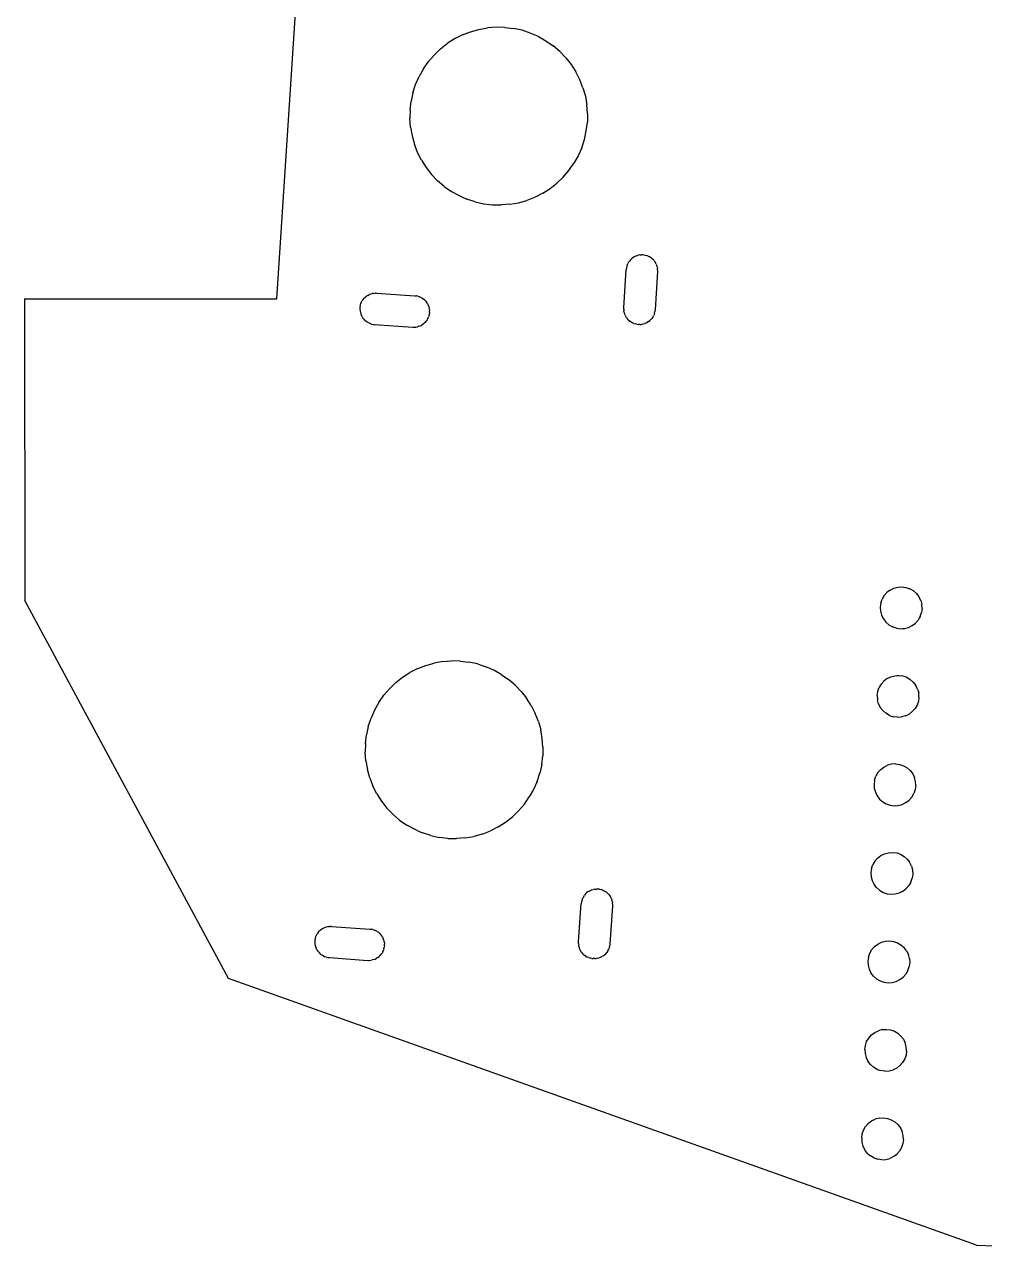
# Model space of a CAD drawing. Extents: x -47 to 67, y -58 to 58.
# Drawn here: x -46.98 to -19.44, y 2.9 to 38.21 of the extents above; entities that cross this region are included whole.
import ezdxf

# ---------------------------------------------------------------- set-up
doc = ezdxf.new("R2010")
doc.units = 0

msp = doc.modelspace()

# ---------------------------------------------------------------- linework, layer by layer
for p, q in [((-39.745, 30.339, 0.063), (-39.144, 39.47, 0.06)), ((-33.449, 38.135, 0.054), (-33.699, 38.115, 0.055)), ((-33.199, 38.129, 0.054), (-33.449, 38.135, 0.054)), ((-34.643, 37.8, 0.056), (-34.853, 37.665, 0.057)), ((-34.419, 37.913, 0.056), (-34.643, 37.8, 0.056)), ((-34.419, 37.913, 0.056), (-34.186, 38.004, 0.056)), ((-34.186, 38.004, 0.056), (-33.945, 38.072, 0.055)), ((-33.945, 38.072, 0.055), (-33.699, 38.115, 0.055)), ((-33.199, 38.129, 0.054), (-32.951, 38.1, 0.054)), ((-32.706, 38.046, 0.053), (-32.951, 38.1, 0.054)), ((-32.469, 37.968, 0.053), (-32.706, 38.046, 0.053)), ((-32.239, 37.868, 0.053), (-32.469, 37.968, 0.053)), ((-32.239, 37.868, 0.053), (-32.021, 37.745, 0.052)), ((-35.231, 37.337, 0.058), (-35.05, 37.51, 0.057)), ((-35.05, 37.51, 0.057), (-34.853, 37.665, 0.057)), ((-32.021, 37.745, 0.052), (-31.816, 37.602, 0.052)), ((-31.626, 37.439, 0.052), (-31.816, 37.602, 0.052)), ((-31.453, 37.259, 0.051), (-31.626, 37.439, 0.052)), ((-35.537, 36.942, 0.058), (-35.393, 37.147, 0.058)), ((-35.231, 37.337, 0.058), (-35.393, 37.147, 0.058)), ((-31.453, 37.259, 0.051), (-31.298, 37.062, 0.051)), ((-35.76, 36.494, 0.059), (-35.659, 36.723, 0.058)), ((-35.537, 36.942, 0.058), (-35.659, 36.723, 0.058)), ((-31.298, 37.062, 0.051), (-31.163, 36.851, 0.051)), ((-31.05, 36.628, 0.051), (-31.163, 36.851, 0.051)), ((-35.837, 36.256, 0.059), (-35.76, 36.494, 0.059)), ((-30.959, 36.395, 0.051), (-31.05, 36.628, 0.051)), ((-30.959, 36.395, 0.051), (-30.891, 36.154, 0.051)), ((-35.837, 36.256, 0.059), (-35.891, 36.012, 0.059)), ((-30.891, 36.154, 0.051), (-30.848, 35.907, 0.051)), ((-35.921, 35.764, 0.059), (-35.926, 35.513, 0.059)), ((-35.921, 35.764, 0.059), (-35.891, 36.012, 0.059)), ((-30.828, 35.658, 0.051), (-30.848, 35.907, 0.051)), ((-35.907, 35.264, 0.059), (-35.926, 35.513, 0.059)), ((-30.863, 35.159, 0.051), (-30.833, 35.408, 0.051)), ((-30.828, 35.658, 0.051), (-30.833, 35.408, 0.051)), ((-35.907, 35.264, 0.059), (-35.863, 35.017, 0.059)), ((-35.863, 35.017, 0.059), (-35.795, 34.777, 0.059)), ((-30.917, 34.915, 0.051), (-30.863, 35.159, 0.051)), ((-35.704, 34.543, 0.059), (-35.795, 34.777, 0.059)), ((-30.995, 34.677, 0.051), (-31.095, 34.448, 0.052)), ((-30.995, 34.677, 0.051), (-30.917, 34.915, 0.051)), ((-35.591, 34.32, 0.059), (-35.704, 34.543, 0.059)), ((-35.591, 34.32, 0.059), (-35.456, 34.109, 0.059)), ((-31.095, 34.448, 0.052), (-31.218, 34.23, 0.052)), ((-35.456, 34.109, 0.059), (-35.302, 33.913, 0.059)), ((-35.128, 33.732, 0.058), (-35.302, 33.913, 0.059)), ((-31.524, 33.834, 0.053), (-31.361, 34.025, 0.052)), ((-31.361, 34.025, 0.052), (-31.218, 34.23, 0.052)), ((-34.938, 33.569, 0.058), (-35.128, 33.732, 0.058)), ((-34.938, 33.569, 0.058), (-34.733, 33.426, 0.058)), ((-31.901, 33.506, 0.053), (-31.704, 33.661, 0.053)), ((-31.704, 33.661, 0.053), (-31.524, 33.834, 0.053)), ((-34.733, 33.426, 0.058), (-34.515, 33.304, 0.058)), ((-34.515, 33.304, 0.058), (-34.434, 33.268, 0.057)), ((-34.434, 33.268, 0.057), (-34.286, 33.203, 0.057)), ((-34.048, 33.125, 0.057), (-34.286, 33.203, 0.057)), ((-32.335, 33.258, 0.054), (-32.568, 33.167, 0.054)), ((-32.112, 33.372, 0.054), (-32.335, 33.258, 0.054)), ((-32.112, 33.372, 0.054), (-31.901, 33.506, 0.053)), ((-34.048, 33.125, 0.057), (-33.804, 33.072, 0.056)), ((-33.804, 33.072, 0.056), (-33.555, 33.042, 0.056)), ((-33.555, 33.042, 0.056), (-33.305, 33.037, 0.056)), ((-33.055, 33.056, 0.055), (-33.305, 33.037, 0.056)), ((-33.055, 33.056, 0.055), (-32.809, 33.1, 0.055)), ((-32.809, 33.1, 0.055), (-32.568, 33.167, 0.054)), ((-29.651, 31.391, 0.047), (-29.626, 31.427, 0.047)), ((-29.597, 31.461, 0.046), (-29.626, 31.427, 0.047)), ((-29.597, 31.461, 0.046), (-29.576, 31.481, 0.046)), ((-29.576, 31.481, 0.046), (-29.565, 31.492, 0.046)), ((-29.531, 31.519, 0.046), (-29.565, 31.492, 0.046)), ((-29.494, 31.543, 0.046), (-29.531, 31.519, 0.046)), ((-29.494, 31.543, 0.046), (-29.454, 31.563, 0.046)), ((-29.413, 31.58, 0.046), (-29.454, 31.563, 0.046)), ((-29.413, 31.58, 0.046), (-29.371, 31.592, 0.046)), ((-29.327, 31.6, 0.046), (-29.371, 31.592, 0.046)), ((-29.327, 31.6, 0.046), (-29.283, 31.603, 0.046)), ((-29.239, 31.602, 0.046), (-29.283, 31.603, 0.046)), ((-29.195, 31.597, 0.046), (-29.239, 31.602, 0.046)), ((-29.195, 31.597, 0.046), (-29.152, 31.588, 0.046)), ((-29.11, 31.575, 0.046), (-29.152, 31.588, 0.046)), ((-29.11, 31.575, 0.046), (-29.07, 31.557, 0.046)), ((-29.031, 31.536, 0.046), (-29.07, 31.557, 0.046)), ((-28.995, 31.51, 0.045), (-29.031, 31.536, 0.046)), ((-28.995, 31.51, 0.045), (-28.961, 31.482, 0.045)), ((-28.93, 31.45, 0.045), (-28.961, 31.482, 0.045)), ((-28.93, 31.45, 0.045), (-28.903, 31.415, 0.045)), ((-29.79, 30.085, 0.047), (-29.718, 31.183, 0.047)), ((-29.713, 31.227, 0.047), (-29.718, 31.183, 0.047)), ((-29.703, 31.27, 0.047), (-29.713, 31.227, 0.047)), ((-29.69, 31.312, 0.047), (-29.703, 31.27, 0.047)), ((-29.69, 31.312, 0.047), (-29.672, 31.353, 0.047)), ((-29.651, 31.391, 0.047), (-29.672, 31.353, 0.047)), ((-28.903, 31.415, 0.045), (-28.879, 31.378, 0.045)), ((-28.82, 31.124, 0.045), (-28.892, 30.026, 0.046)), ((-28.859, 31.339, 0.045), (-28.879, 31.378, 0.045)), ((-28.859, 31.339, 0.045), (-28.843, 31.298, 0.045)), ((-28.83, 31.256, 0.045), (-28.843, 31.298, 0.045)), ((-28.83, 31.256, 0.045), (-28.823, 31.212, 0.045)), ((-28.819, 31.168, 0.045), (-28.823, 31.212, 0.045)), ((-28.819, 31.168, 0.045), (-28.82, 31.124, 0.045)), ((-37.236, 30.36, 0.059), (-37.204, 30.391, 0.059)), ((-37.204, 30.391, 0.059), (-37.169, 30.418, 0.059)), ((-37.132, 30.442, 0.059), (-37.169, 30.418, 0.059)), ((-37.132, 30.442, 0.059), (-37.093, 30.463, 0.059)), ((-37.052, 30.479, 0.059), (-37.093, 30.463, 0.059)), ((-37.052, 30.479, 0.059), (-37.009, 30.491, 0.059)), ((-36.966, 30.499, 0.059), (-37.009, 30.491, 0.059)), ((-36.966, 30.499, 0.059), (-36.922, 30.502, 0.059)), ((-36.878, 30.502, 0.059), (-36.922, 30.502, 0.059)), ((-36.878, 30.502, 0.059), (-35.78, 30.429, 0.057)), ((-35.78, 30.429, 0.057), (-35.736, 30.424, 0.057)), ((-35.693, 30.415, 0.057), (-35.736, 30.424, 0.057)), ((-35.693, 30.415, 0.057), (-35.651, 30.402, 0.057)), ((-35.611, 30.384, 0.057), (-35.651, 30.402, 0.057)), ((-35.572, 30.362, 0.056), (-35.611, 30.384, 0.057)), ((-46.978, 30.339, 0.064), (-39.745, 30.339, 0.063)), ((-46.978, 30.339, 0.064), (-46.975, 21.689, 0.064)), ((-37.356, 30.082, 0.059), (-37.357, 30.038, 0.059)), ((-37.357, 30.038, 0.059), (-37.354, 29.994, 0.059)), ((-37.351, 30.126, 0.059), (-37.356, 30.082, 0.059)), ((-37.351, 30.126, 0.059), (-37.342, 30.169, 0.059)), ((-37.342, 30.169, 0.059), (-37.329, 30.211, 0.059)), ((-37.329, 30.211, 0.059), (-37.311, 30.252, 0.059)), ((-37.311, 30.252, 0.059), (-37.289, 30.29, 0.059)), ((-37.264, 30.327, 0.059), (-37.289, 30.29, 0.059)), ((-37.264, 30.327, 0.059), (-37.236, 30.36, 0.059)), ((-35.572, 30.362, 0.056), (-35.536, 30.337, 0.056)), ((-35.502, 30.309, 0.056), (-35.536, 30.337, 0.056)), ((-35.502, 30.309, 0.056), (-35.471, 30.277, 0.056)), ((-35.471, 30.277, 0.056), (-35.444, 30.242, 0.056)), ((-35.42, 30.205, 0.056), (-35.444, 30.242, 0.056)), ((-35.42, 30.205, 0.056), (-35.4, 30.166, 0.056)), ((-35.384, 30.125, 0.056), (-35.4, 30.166, 0.056)), ((-35.384, 30.125, 0.056), (-35.372, 30.082, 0.056)), ((-35.364, 30.039, 0.056), (-35.372, 30.082, 0.056)), ((-35.364, 30.039, 0.056), (-35.36, 29.995, 0.056)), ((-29.791, 30.041, 0.047), (-29.79, 30.085, 0.047)), ((-29.791, 30.041, 0.047), (-29.787, 29.997, 0.047)), ((-28.892, 30.026, 0.046), (-28.897, 29.982, 0.046)), ((-37.354, 29.994, 0.059), (-37.346, 29.951, 0.059)), ((-37.346, 29.951, 0.059), (-37.334, 29.908, 0.059)), ((-37.334, 29.908, 0.059), (-37.317, 29.867, 0.059)), ((-37.297, 29.828, 0.059), (-37.317, 29.867, 0.059)), ((-37.297, 29.828, 0.059), (-37.273, 29.791, 0.059)), ((-37.273, 29.791, 0.059), (-37.246, 29.756, 0.059)), ((-37.246, 29.756, 0.059), (-37.215, 29.724, 0.059)), ((-37.181, 29.696, 0.059), (-37.215, 29.724, 0.059)), ((-37.181, 29.696, 0.059), (-37.145, 29.671, 0.059)), ((-37.107, 29.649, 0.059), (-37.145, 29.671, 0.059)), ((-35.481, 29.673, 0.057), (-35.513, 29.642, 0.057)), ((-35.481, 29.673, 0.057), (-35.453, 29.706, 0.056)), ((-35.428, 29.743, 0.056), (-35.453, 29.706, 0.056)), ((-35.406, 29.781, 0.056), (-35.428, 29.743, 0.056)), ((-35.406, 29.781, 0.056), (-35.389, 29.822, 0.056)), ((-35.375, 29.864, 0.056), (-35.389, 29.822, 0.056)), ((-35.375, 29.864, 0.056), (-35.366, 29.907, 0.056)), ((-35.361, 29.951, 0.056), (-35.366, 29.907, 0.056)), ((-35.361, 29.951, 0.056), (-35.36, 29.995, 0.056)), ((-29.779, 29.954, 0.047), (-29.787, 29.997, 0.047)), ((-29.779, 29.954, 0.047), (-29.767, 29.911, 0.047)), ((-29.751, 29.87, 0.047), (-29.767, 29.911, 0.047)), ((-29.751, 29.87, 0.047), (-29.731, 29.831, 0.047)), ((-29.707, 29.794, 0.047), (-29.731, 29.831, 0.047)), ((-29.707, 29.794, 0.047), (-29.679, 29.759, 0.047)), ((-29.649, 29.727, 0.047), (-29.679, 29.759, 0.047)), ((-29.649, 29.727, 0.047), (-29.615, 29.699, 0.047)), ((-29.579, 29.674, 0.047), (-29.615, 29.699, 0.047)), ((-29.579, 29.674, 0.047), (-29.54, 29.652, 0.047)), ((-29.155, 29.646, 0.046), (-29.116, 29.666, 0.046)), ((-29.079, 29.69, 0.046), (-29.116, 29.666, 0.046)), ((-29.079, 29.69, 0.046), (-29.044, 29.717, 0.046)), ((-29.044, 29.717, 0.046), (-29.013, 29.748, 0.046)), ((-29.013, 29.748, 0.046), (-28.984, 29.782, 0.046)), ((-28.959, 29.818, 0.046), (-28.984, 29.782, 0.046)), ((-28.959, 29.818, 0.046), (-28.937, 29.857, 0.046)), ((-28.92, 29.897, 0.046), (-28.937, 29.857, 0.046)), ((-28.906, 29.939, 0.046), (-28.92, 29.897, 0.046)), ((-28.906, 29.939, 0.046), (-28.897, 29.982, 0.046)), ((-37.107, 29.649, 0.059), (-37.066, 29.632, 0.059)), ((-37.024, 29.618, 0.059), (-37.066, 29.632, 0.059)), ((-37.024, 29.618, 0.059), (-36.981, 29.609, 0.059)), ((-36.981, 29.609, 0.059), (-36.937, 29.604, 0.059)), ((-36.937, 29.604, 0.059), (-35.839, 29.531, 0.057)), ((-35.839, 29.531, 0.057), (-35.795, 29.531, 0.057)), ((-35.795, 29.531, 0.057), (-35.751, 29.534, 0.057)), ((-35.751, 29.534, 0.057), (-35.708, 29.542, 0.057)), ((-35.665, 29.554, 0.057), (-35.708, 29.542, 0.057)), ((-35.665, 29.554, 0.057), (-35.624, 29.57, 0.057)), ((-35.624, 29.57, 0.057), (-35.585, 29.591, 0.057)), ((-35.548, 29.615, 0.057), (-35.585, 29.591, 0.057)), ((-35.548, 29.615, 0.057), (-35.513, 29.642, 0.057)), ((-29.5, 29.635, 0.047), (-29.54, 29.652, 0.047)), ((-29.5, 29.635, 0.047), (-29.457, 29.621, 0.047)), ((-29.414, 29.612, 0.047), (-29.457, 29.621, 0.047)), ((-29.414, 29.612, 0.047), (-29.37, 29.607, 0.047)), ((-29.326, 29.606, 0.047), (-29.37, 29.607, 0.047)), ((-29.326, 29.606, 0.047), (-29.282, 29.61, 0.046)), ((-29.239, 29.618, 0.046), (-29.282, 29.61, 0.046)), ((-29.239, 29.618, 0.046), (-29.196, 29.63, 0.046)), ((-29.155, 29.646, 0.046), (-29.196, 29.63, 0.046)), ((-22.318, 21.827, 0.036), (-22.24, 21.915, 0.036)), ((-22.147, 21.987, 0.036), (-22.24, 21.915, 0.036)), ((-22.147, 21.987, 0.036), (-22.041, 22.039, 0.036)), ((-22.041, 22.039, 0.036), (-21.927, 22.069, 0.035)), ((-21.927, 22.069, 0.035), (-21.81, 22.076, 0.035)), ((-21.81, 22.076, 0.035), (-21.693, 22.061, 0.035)), ((-21.693, 22.061, 0.035), (-21.582, 22.023, 0.035)), ((-21.48, 21.964, 0.035), (-21.582, 22.023, 0.035)), ((-21.48, 21.964, 0.035), (-21.392, 21.886, 0.035)), ((-41.131, 10.842, 0.071), (-46.975, 21.689, 0.064)), ((-22.415, 21.614, 0.036), (-22.431, 21.498, 0.036)), ((-22.415, 21.614, 0.036), (-22.377, 21.725, 0.036)), ((-22.318, 21.827, 0.036), (-22.377, 21.725, 0.036)), ((-21.392, 21.886, 0.035), (-21.321, 21.792, 0.035)), ((-21.269, 21.687, 0.034), (-21.321, 21.792, 0.035)), ((-21.269, 21.687, 0.034), (-21.239, 21.573, 0.034)), ((-21.231, 21.456, 0.034), (-21.239, 21.573, 0.034)), ((-22.431, 21.498, 0.036), (-22.423, 21.38, 0.036)), ((-22.423, 21.38, 0.036), (-22.393, 21.266, 0.036)), ((-22.393, 21.266, 0.036), (-22.341, 21.161, 0.036)), ((-21.285, 21.228, 0.035), (-21.312, 21.181, 0.035)), ((-21.285, 21.228, 0.035), (-21.247, 21.339, 0.035)), ((-21.231, 21.456, 0.034), (-21.247, 21.339, 0.035)), ((-22.341, 21.161, 0.036), (-22.27, 21.067, 0.036)), ((-22.182, 20.99, 0.036), (-22.27, 21.067, 0.036)), ((-22.182, 20.99, 0.036), (-22.08, 20.931, 0.036)), ((-21.968, 20.893, 0.036), (-22.08, 20.931, 0.036)), ((-21.968, 20.893, 0.036), (-21.852, 20.877, 0.036)), ((-21.852, 20.877, 0.036), (-21.796, 20.881, 0.036)), ((-21.796, 20.881, 0.036), (-21.735, 20.884, 0.035)), ((-21.735, 20.884, 0.035), (-21.621, 20.915, 0.035)), ((-21.621, 20.915, 0.035), (-21.515, 20.966, 0.035)), ((-21.515, 20.966, 0.035), (-21.422, 21.038, 0.035)), ((-21.344, 21.126, 0.035), (-21.422, 21.038, 0.035)), ((-21.312, 21.181, 0.035), (-21.344, 21.126, 0.035)), ((-35.699, 19.734, 0.06), (-35.466, 19.825, 0.059)), ((-35.466, 19.825, 0.059), (-35.225, 19.893, 0.059)), ((-34.979, 19.936, 0.058), (-35.225, 19.893, 0.059)), ((-34.979, 19.936, 0.058), (-34.729, 19.956, 0.058)), ((-34.479, 19.951, 0.058), (-34.729, 19.956, 0.058)), ((-34.479, 19.951, 0.058), (-34.231, 19.921, 0.057)), ((-33.986, 19.867, 0.057), (-34.231, 19.921, 0.057)), ((-33.986, 19.867, 0.057), (-33.748, 19.789, 0.056)), ((-33.519, 19.689, 0.056), (-33.748, 19.789, 0.056)), ((-36.33, 19.331, 0.061), (-36.133, 19.486, 0.06)), ((-36.133, 19.486, 0.06), (-35.922, 19.621, 0.06)), ((-35.699, 19.734, 0.06), (-35.922, 19.621, 0.06)), ((-33.301, 19.566, 0.056), (-33.519, 19.689, 0.056)), ((-33.301, 19.566, 0.056), (-33.096, 19.423, 0.056)), ((-32.906, 19.26, 0.055), (-33.096, 19.423, 0.056)), ((-22.235, 19.448, 0.037), (-22.329, 19.377, 0.037)), ((-22.235, 19.448, 0.037), (-22.13, 19.5, 0.036)), ((-22.13, 19.5, 0.036), (-22.016, 19.53, 0.036)), ((-22.016, 19.53, 0.036), (-21.955, 19.534, 0.036)), ((-21.955, 19.534, 0.036), (-21.899, 19.538, 0.036)), ((-21.899, 19.538, 0.036), (-21.782, 19.522, 0.036)), ((-21.782, 19.522, 0.036), (-21.671, 19.484, 0.036)), ((-21.671, 19.484, 0.036), (-21.569, 19.425, 0.036)), ((-21.569, 19.425, 0.036), (-21.481, 19.347, 0.035)), ((-36.511, 19.158, 0.061), (-36.673, 18.968, 0.061)), ((-36.511, 19.158, 0.061), (-36.33, 19.331, 0.061)), ((-32.733, 19.08, 0.055), (-32.906, 19.26, 0.055)), ((-32.733, 19.08, 0.055), (-32.578, 18.883, 0.055)), ((-22.519, 18.959, 0.037), (-22.504, 19.076, 0.037)), ((-22.504, 19.076, 0.037), (-22.466, 19.187, 0.037)), ((-22.407, 19.289, 0.037), (-22.466, 19.187, 0.037)), ((-22.407, 19.289, 0.037), (-22.329, 19.377, 0.037)), ((-21.481, 19.347, 0.035), (-21.409, 19.254, 0.035)), ((-21.358, 19.148, 0.035), (-21.409, 19.254, 0.035)), ((-21.358, 19.148, 0.035), (-21.327, 19.035, 0.035)), ((-36.817, 18.763, 0.062), (-36.939, 18.545, 0.062)), ((-36.817, 18.763, 0.062), (-36.673, 18.968, 0.061)), ((-32.443, 18.672, 0.055), (-32.578, 18.883, 0.055)), ((-22.519, 18.959, 0.037), (-22.512, 18.842, 0.037)), ((-22.482, 18.728, 0.037), (-22.512, 18.842, 0.037)), ((-22.482, 18.728, 0.037), (-22.43, 18.622, 0.037)), ((-21.336, 18.801, 0.035), (-21.374, 18.689, 0.035)), ((-21.32, 18.917, 0.035), (-21.336, 18.801, 0.035)), ((-21.32, 18.917, 0.035), (-21.327, 19.035, 0.035)), ((-36.939, 18.545, 0.062), (-37.04, 18.315, 0.062)), ((-32.443, 18.672, 0.055), (-32.33, 18.449, 0.055)), ((-32.239, 18.216, 0.054), (-32.33, 18.449, 0.055)), ((-22.43, 18.622, 0.037), (-22.358, 18.529, 0.037)), ((-22.358, 18.529, 0.037), (-22.27, 18.451, 0.037)), ((-22.168, 18.392, 0.037), (-22.27, 18.451, 0.037)), ((-22.168, 18.392, 0.037), (-22.057, 18.354, 0.037)), ((-21.709, 18.376, 0.036), (-21.823, 18.346, 0.036)), ((-21.709, 18.376, 0.036), (-21.604, 18.428, 0.036)), ((-21.51, 18.499, 0.036), (-21.604, 18.428, 0.036)), ((-21.51, 18.499, 0.036), (-21.433, 18.588, 0.036)), ((-21.374, 18.689, 0.035), (-21.433, 18.588, 0.036)), ((-37.117, 18.077, 0.062), (-37.171, 17.833, 0.063)), ((-37.117, 18.077, 0.062), (-37.04, 18.315, 0.062)), ((-32.239, 18.216, 0.054), (-32.171, 17.975, 0.054)), ((-21.941, 18.338, 0.036), (-22.057, 18.354, 0.037)), ((-21.941, 18.338, 0.036), (-21.823, 18.346, 0.036)), ((-37.201, 17.585, 0.063), (-37.171, 17.833, 0.063)), ((-32.128, 17.729, 0.054), (-32.171, 17.975, 0.054)), ((-32.108, 17.479, 0.054), (-32.128, 17.729, 0.054)), ((-37.201, 17.585, 0.063), (-37.206, 17.334, 0.063)), ((-37.187, 17.085, 0.063), (-37.206, 17.334, 0.063)), ((-32.108, 17.479, 0.054), (-32.113, 17.229, 0.055)), ((-37.187, 17.085, 0.063), (-37.143, 16.839, 0.063)), ((-32.143, 16.98, 0.055), (-32.197, 16.736, 0.055)), ((-32.143, 16.98, 0.055), (-32.113, 17.229, 0.055)), ((-22.324, 16.91, 0.038), (-22.218, 16.962, 0.037)), ((-22.105, 16.992, 0.037), (-22.218, 16.962, 0.037)), ((-21.987, 16.999, 0.037), (-22.105, 16.992, 0.037)), ((-21.987, 16.999, 0.037), (-21.871, 16.984, 0.037)), ((-21.871, 16.984, 0.037), (-21.759, 16.946, 0.037)), ((-37.075, 16.598, 0.063), (-37.143, 16.839, 0.063)), ((-37.075, 16.598, 0.063), (-36.984, 16.364, 0.063)), ((-32.275, 16.498, 0.055), (-32.197, 16.736, 0.055)), ((-22.592, 16.537, 0.038), (-22.554, 16.648, 0.038)), ((-22.495, 16.75, 0.038), (-22.554, 16.648, 0.038)), ((-22.495, 16.75, 0.038), (-22.417, 16.838, 0.038)), ((-22.417, 16.838, 0.038), (-22.324, 16.91, 0.038)), ((-21.759, 16.946, 0.037), (-21.658, 16.887, 0.036)), ((-21.569, 16.809, 0.036), (-21.658, 16.887, 0.036)), ((-21.569, 16.809, 0.036), (-21.498, 16.715, 0.036)), ((-21.498, 16.715, 0.036), (-21.446, 16.61, 0.036)), ((-21.416, 16.496, 0.036), (-21.446, 16.61, 0.036)), ((-36.871, 16.141, 0.063), (-36.984, 16.364, 0.063)), ((-32.375, 16.269, 0.055), (-32.498, 16.051, 0.055)), ((-32.275, 16.498, 0.055), (-32.375, 16.269, 0.055)), ((-22.592, 16.537, 0.038), (-22.608, 16.421, 0.038)), ((-22.608, 16.421, 0.038), (-22.6, 16.303, 0.038)), ((-22.6, 16.303, 0.038), (-22.57, 16.19, 0.038)), ((-21.424, 16.262, 0.036), (-21.462, 16.151, 0.036)), ((-21.409, 16.379, 0.036), (-21.424, 16.262, 0.036)), ((-21.409, 16.379, 0.036), (-21.416, 16.496, 0.036)), ((-36.871, 16.141, 0.063), (-36.736, 15.93, 0.062)), ((-36.736, 15.93, 0.062), (-36.582, 15.734, 0.062)), ((-32.641, 15.846, 0.056), (-32.498, 16.051, 0.055)), ((-22.57, 16.19, 0.038), (-22.518, 16.084, 0.038)), ((-22.518, 16.084, 0.038), (-22.447, 15.99, 0.038)), ((-22.447, 15.99, 0.038), (-22.359, 15.913, 0.038)), ((-22.359, 15.913, 0.038), (-22.257, 15.854, 0.038)), ((-21.798, 15.838, 0.037), (-21.693, 15.889, 0.037)), ((-21.693, 15.889, 0.037), (-21.599, 15.961, 0.037)), ((-21.599, 15.961, 0.037), (-21.521, 16.049, 0.036)), ((-21.521, 16.049, 0.036), (-21.462, 16.151, 0.036)), ((-36.582, 15.734, 0.062), (-36.408, 15.553, 0.062)), ((-36.218, 15.39, 0.062), (-36.408, 15.553, 0.062)), ((-32.984, 15.482, 0.056), (-32.804, 15.655, 0.056)), ((-32.641, 15.846, 0.056), (-32.804, 15.655, 0.056)), ((-22.257, 15.854, 0.038), (-22.146, 15.816, 0.038)), ((-22.146, 15.816, 0.038), (-22.029, 15.8, 0.037)), ((-22.029, 15.8, 0.037), (-21.912, 15.807, 0.037)), ((-21.912, 15.807, 0.037), (-21.798, 15.838, 0.037)), ((-36.218, 15.39, 0.062), (-36.013, 15.247, 0.061)), ((-35.795, 15.125, 0.061), (-36.013, 15.247, 0.061)), ((-33.392, 15.193, 0.057), (-33.615, 15.079, 0.058)), ((-33.392, 15.193, 0.057), (-33.181, 15.328, 0.057)), ((-33.181, 15.328, 0.057), (-32.984, 15.482, 0.056)), ((-35.714, 15.089, 0.061), (-35.795, 15.125, 0.061)), ((-35.714, 15.089, 0.061), (-35.566, 15.024, 0.061)), ((-35.328, 14.947, 0.06), (-35.566, 15.024, 0.061)), ((-35.328, 14.947, 0.06), (-35.083, 14.893, 0.06)), ((-34.835, 14.863, 0.06), (-35.083, 14.893, 0.06)), ((-34.835, 14.863, 0.06), (-34.585, 14.858, 0.059)), ((-34.335, 14.877, 0.059), (-34.585, 14.858, 0.059)), ((-34.335, 14.877, 0.059), (-34.089, 14.921, 0.058)), ((-33.848, 14.989, 0.058), (-34.089, 14.921, 0.058)), ((-33.848, 14.989, 0.058), (-33.615, 15.079, 0.058)), ((-22.584, 14.212, 0.039), (-22.643, 14.11, 0.039)), ((-22.584, 14.212, 0.039), (-22.506, 14.3, 0.039)), ((-22.506, 14.3, 0.039), (-22.413, 14.371, 0.038)), ((-22.413, 14.371, 0.038), (-22.307, 14.423, 0.038)), ((-22.307, 14.423, 0.038), (-22.193, 14.453, 0.038)), ((-22.193, 14.453, 0.038), (-22.076, 14.461, 0.038)), ((-22.076, 14.461, 0.038), (-21.959, 14.445, 0.038)), ((-21.959, 14.445, 0.038), (-21.848, 14.407, 0.037)), ((-21.848, 14.407, 0.037), (-21.746, 14.348, 0.037)), ((-21.746, 14.348, 0.037), (-21.658, 14.27, 0.037)), ((-21.658, 14.27, 0.037), (-21.587, 14.177, 0.037)), ((-21.535, 14.071, 0.037), (-21.587, 14.177, 0.037)), ((-22.681, 13.999, 0.039), (-22.697, 13.882, 0.039)), ((-22.697, 13.882, 0.039), (-22.689, 13.765, 0.039)), ((-22.681, 13.999, 0.039), (-22.643, 14.11, 0.039)), ((-21.535, 14.071, 0.037), (-21.505, 13.958, 0.037)), ((-21.497, 13.84, 0.037), (-21.513, 13.724, 0.037)), ((-21.505, 13.958, 0.037), (-21.497, 13.84, 0.037)), ((-22.689, 13.765, 0.039), (-22.659, 13.651, 0.039)), ((-22.659, 13.651, 0.039), (-22.607, 13.545, 0.039)), ((-22.536, 13.452, 0.039), (-22.607, 13.545, 0.039)), ((-22.536, 13.452, 0.039), (-22.447, 13.374, 0.039)), ((-21.781, 13.351, 0.038), (-21.688, 13.422, 0.037)), ((-21.688, 13.422, 0.037), (-21.61, 13.511, 0.037)), ((-21.551, 13.612, 0.037), (-21.61, 13.511, 0.037)), ((-21.551, 13.612, 0.037), (-21.513, 13.724, 0.037)), ((-30.992, 13.078, 0.054), (-31.001, 13.035, 0.054)), ((-30.978, 13.12, 0.054), (-30.992, 13.078, 0.054)), ((-30.978, 13.12, 0.054), (-30.96, 13.161, 0.054)), ((-30.938, 13.199, 0.054), (-30.96, 13.161, 0.054)), ((-30.938, 13.199, 0.054), (-30.913, 13.235, 0.054)), ((-30.884, 13.269, 0.054), (-30.913, 13.235, 0.054)), ((-30.884, 13.269, 0.054), (-30.864, 13.289, 0.054)), ((-30.864, 13.289, 0.054), (-30.853, 13.3, 0.054)), ((-30.818, 13.327, 0.054), (-30.853, 13.3, 0.054)), ((-30.781, 13.351, 0.053), (-30.818, 13.327, 0.054)), ((-30.781, 13.351, 0.053), (-30.741, 13.371, 0.053)), ((-30.7, 13.387, 0.053), (-30.741, 13.371, 0.053)), ((-30.7, 13.387, 0.053), (-30.658, 13.399, 0.053)), ((-30.614, 13.406, 0.053), (-30.658, 13.399, 0.053)), ((-30.614, 13.406, 0.053), (-30.57, 13.41, 0.053)), ((-30.526, 13.409, 0.053), (-30.57, 13.41, 0.053)), ((-30.482, 13.404, 0.053), (-30.526, 13.409, 0.053)), ((-30.482, 13.404, 0.053), (-30.439, 13.394, 0.053)), ((-30.397, 13.38, 0.053), (-30.439, 13.394, 0.053)), ((-30.397, 13.38, 0.053), (-30.357, 13.363, 0.053)), ((-30.318, 13.341, 0.053), (-30.357, 13.363, 0.053)), ((-30.282, 13.316, 0.053), (-30.318, 13.341, 0.053)), ((-30.282, 13.316, 0.053), (-30.248, 13.287, 0.053)), ((-30.218, 13.255, 0.053), (-30.248, 13.287, 0.053)), ((-30.218, 13.255, 0.053), (-30.19, 13.22, 0.053)), ((-30.19, 13.22, 0.053), (-30.167, 13.183, 0.053)), ((-30.147, 13.144, 0.052), (-30.167, 13.183, 0.053)), ((-30.147, 13.144, 0.052), (-30.131, 13.103, 0.052)), ((-30.119, 13.06, 0.052), (-30.131, 13.103, 0.052)), ((-22.447, 13.374, 0.039), (-22.346, 13.315, 0.039)), ((-22.346, 13.315, 0.039), (-22.234, 13.277, 0.038)), ((-22.234, 13.277, 0.038), (-22.118, 13.262, 0.038)), ((-22.118, 13.262, 0.038), (-22, 13.269, 0.038)), ((-22, 13.269, 0.038), (-21.887, 13.299, 0.038)), ((-21.887, 13.299, 0.038), (-21.781, 13.351, 0.038)), ((-31.083, 11.894, 0.054), (-31.006, 12.991, 0.054)), ((-31.001, 13.035, 0.054), (-31.006, 12.991, 0.054)), ((-30.108, 12.929, 0.052), (-30.185, 11.831, 0.053)), ((-30.119, 13.06, 0.052), (-30.111, 13.017, 0.052)), ((-30.108, 12.973, 0.052), (-30.111, 13.017, 0.052)), ((-30.108, 12.973, 0.052), (-30.108, 12.929, 0.052)), ((-38.644, 11.966, 0.067), (-38.635, 12.009, 0.067)), ((-38.635, 12.009, 0.067), (-38.621, 12.051, 0.067)), ((-38.621, 12.051, 0.067), (-38.603, 12.091, 0.066)), ((-38.603, 12.091, 0.066), (-38.582, 12.13, 0.066)), ((-38.556, 12.166, 0.066), (-38.582, 12.13, 0.066)), ((-38.556, 12.166, 0.066), (-38.528, 12.2, 0.066)), ((-38.528, 12.2, 0.066), (-38.496, 12.23, 0.066)), ((-38.496, 12.23, 0.066), (-38.461, 12.257, 0.066)), ((-38.424, 12.281, 0.066), (-38.461, 12.257, 0.066)), ((-38.424, 12.281, 0.066), (-38.384, 12.301, 0.066)), ((-38.343, 12.317, 0.066), (-38.384, 12.301, 0.066)), ((-38.343, 12.317, 0.066), (-38.301, 12.329, 0.066)), ((-38.257, 12.337, 0.066), (-38.301, 12.329, 0.066)), ((-38.257, 12.337, 0.066), (-38.213, 12.34, 0.066)), ((-38.169, 12.339, 0.066), (-38.213, 12.34, 0.066)), ((-38.169, 12.339, 0.066), (-37.072, 12.263, 0.064)), ((-37.072, 12.263, 0.064), (-37.028, 12.257, 0.064)), ((-36.985, 12.248, 0.064), (-37.028, 12.257, 0.064)), ((-36.985, 12.248, 0.064), (-36.943, 12.234, 0.064)), ((-36.902, 12.216, 0.064), (-36.943, 12.234, 0.064)), ((-36.864, 12.195, 0.064), (-36.902, 12.216, 0.064)), ((-36.864, 12.195, 0.064), (-36.828, 12.17, 0.064)), ((-36.794, 12.141, 0.064), (-36.828, 12.17, 0.064)), ((-36.794, 12.141, 0.064), (-36.764, 12.109, 0.064)), ((-36.764, 12.109, 0.064), (-36.736, 12.074, 0.063)), ((-36.713, 12.037, 0.063), (-36.736, 12.074, 0.063)), ((-36.713, 12.037, 0.063), (-36.693, 11.998, 0.063)), ((-38.649, 11.922, 0.067), (-38.65, 11.878, 0.067)), ((-38.65, 11.878, 0.067), (-38.647, 11.834, 0.067)), ((-38.644, 11.966, 0.067), (-38.649, 11.922, 0.067)), ((-38.647, 11.834, 0.067), (-38.639, 11.79, 0.067)), ((-38.639, 11.79, 0.067), (-38.611, 11.707, 0.067)), ((-38.591, 11.667, 0.067), (-38.611, 11.707, 0.067)), ((-38.591, 11.667, 0.067), (-38.567, 11.63, 0.067)), ((-36.701, 11.613, 0.064), (-36.683, 11.653, 0.064)), ((-36.677, 11.957, 0.063), (-36.693, 11.998, 0.063)), ((-36.669, 11.695, 0.063), (-36.683, 11.653, 0.064)), ((-36.677, 11.957, 0.063), (-36.665, 11.914, 0.063)), ((-36.669, 11.695, 0.063), (-36.66, 11.739, 0.063)), ((-36.657, 11.871, 0.063), (-36.665, 11.914, 0.063)), ((-36.654, 11.782, 0.063), (-36.66, 11.739, 0.063)), ((-36.657, 11.871, 0.063), (-36.653, 11.827, 0.063)), ((-36.654, 11.782, 0.063), (-36.653, 11.827, 0.063)), ((-31.084, 11.85, 0.054), (-31.083, 11.894, 0.054)), ((-31.084, 11.85, 0.054), (-31.081, 11.806, 0.054)), ((-31.073, 11.762, 0.054), (-31.081, 11.806, 0.054)), ((-31.073, 11.762, 0.054), (-31.061, 11.72, 0.054)), ((-31.045, 11.679, 0.054), (-31.061, 11.72, 0.054)), ((-31.045, 11.679, 0.054), (-31.025, 11.639, 0.054)), ((-30.253, 11.623, 0.053), (-30.231, 11.662, 0.053)), ((-30.214, 11.702, 0.053), (-30.231, 11.662, 0.053)), ((-30.2, 11.744, 0.053), (-30.214, 11.702, 0.053)), ((-30.2, 11.744, 0.053), (-30.19, 11.787, 0.053)), ((-30.185, 11.831, 0.053), (-30.19, 11.787, 0.053)), ((-22.732, 11.572, 0.04), (-22.672, 11.673, 0.04)), ((-22.672, 11.673, 0.04), (-22.595, 11.762, 0.039)), ((-22.595, 11.762, 0.039), (-22.501, 11.833, 0.039)), ((-22.501, 11.833, 0.039), (-22.396, 11.885, 0.039)), ((-22.396, 11.885, 0.039), (-22.282, 11.915, 0.039)), ((-22.282, 11.915, 0.039), (-22.165, 11.922, 0.039)), ((-22.165, 11.922, 0.039), (-22.048, 11.907, 0.038)), ((-22.048, 11.907, 0.038), (-21.937, 11.869, 0.038)), ((-21.937, 11.869, 0.038), (-21.835, 11.81, 0.038)), ((-21.835, 11.81, 0.038), (-21.747, 11.732, 0.038)), ((-21.675, 11.639, 0.038), (-21.747, 11.732, 0.038)), ((-38.567, 11.63, 0.067), (-38.54, 11.595, 0.067)), ((-38.54, 11.595, 0.067), (-38.51, 11.563, 0.066)), ((-38.476, 11.535, 0.066), (-38.51, 11.563, 0.066)), ((-38.476, 11.535, 0.066), (-38.44, 11.509, 0.066)), ((-38.401, 11.488, 0.066), (-38.44, 11.509, 0.066)), ((-38.401, 11.488, 0.066), (-38.361, 11.47, 0.066)), ((-38.319, 11.456, 0.066), (-38.361, 11.47, 0.066)), ((-38.319, 11.456, 0.066), (-38.276, 11.447, 0.066)), ((-38.276, 11.447, 0.066), (-38.232, 11.442, 0.066)), ((-38.232, 11.442, 0.066), (-37.135, 11.365, 0.064)), ((-37.135, 11.365, 0.064), (-37.09, 11.364, 0.064)), ((-37.09, 11.364, 0.064), (-37.046, 11.367, 0.064)), ((-37.046, 11.367, 0.064), (-37.003, 11.375, 0.064)), ((-36.96, 11.387, 0.064), (-37.003, 11.375, 0.064)), ((-36.96, 11.387, 0.064), (-36.919, 11.403, 0.064)), ((-36.919, 11.403, 0.064), (-36.88, 11.423, 0.064)), ((-36.843, 11.447, 0.064), (-36.88, 11.423, 0.064)), ((-36.843, 11.447, 0.064), (-36.808, 11.474, 0.064)), ((-36.776, 11.505, 0.064), (-36.808, 11.474, 0.064)), ((-36.776, 11.505, 0.064), (-36.747, 11.538, 0.064)), ((-36.722, 11.574, 0.064), (-36.747, 11.538, 0.064)), ((-36.701, 11.613, 0.064), (-36.722, 11.574, 0.064)), ((-31.001, 11.602, 0.054), (-31.025, 11.639, 0.054)), ((-31.001, 11.602, 0.054), (-30.974, 11.567, 0.054)), ((-30.943, 11.535, 0.054), (-30.974, 11.567, 0.054)), ((-30.943, 11.535, 0.054), (-30.91, 11.507, 0.054)), ((-30.873, 11.481, 0.054), (-30.91, 11.507, 0.054)), ((-30.873, 11.481, 0.054), (-30.835, 11.46, 0.054)), ((-30.794, 11.442, 0.054), (-30.835, 11.46, 0.054)), ((-30.794, 11.442, 0.054), (-30.752, 11.428, 0.054)), ((-30.709, 11.419, 0.054), (-30.752, 11.428, 0.054)), ((-30.709, 11.419, 0.054), (-30.665, 11.414, 0.054)), ((-30.621, 11.413, 0.054), (-30.665, 11.414, 0.054)), ((-30.621, 11.413, 0.054), (-30.577, 11.416, 0.054)), ((-30.534, 11.424, 0.054), (-30.577, 11.416, 0.054)), ((-30.534, 11.424, 0.054), (-30.491, 11.436, 0.054)), ((-30.45, 11.452, 0.053), (-30.491, 11.436, 0.054)), ((-30.45, 11.452, 0.053), (-30.411, 11.472, 0.053)), ((-30.374, 11.496, 0.053), (-30.411, 11.472, 0.053)), ((-30.374, 11.496, 0.053), (-30.339, 11.523, 0.053)), ((-30.339, 11.523, 0.053), (-30.307, 11.554, 0.053)), ((-30.307, 11.554, 0.053), (-30.278, 11.587, 0.053)), ((-30.253, 11.623, 0.053), (-30.278, 11.587, 0.053)), ((-22.77, 11.46, 0.04), (-22.785, 11.344, 0.04)), ((-22.785, 11.344, 0.04), (-22.778, 11.226, 0.04)), ((-22.77, 11.46, 0.04), (-22.732, 11.572, 0.04)), ((-21.675, 11.639, 0.038), (-21.624, 11.533, 0.038)), ((-21.593, 11.419, 0.038), (-21.624, 11.533, 0.038)), ((-21.586, 11.302, 0.038), (-21.602, 11.185, 0.038)), ((-21.593, 11.419, 0.038), (-21.586, 11.302, 0.038)), ((-22.778, 11.226, 0.04), (-22.748, 11.113, 0.04)), ((-22.748, 11.113, 0.04), (-22.696, 11.007, 0.04)), ((-22.624, 10.914, 0.04), (-22.696, 11.007, 0.04)), ((-21.776, 10.884, 0.038), (-21.699, 10.972, 0.038)), ((-21.64, 11.074, 0.038), (-21.699, 10.972, 0.038)), ((-21.64, 11.074, 0.038), (-21.602, 11.185, 0.038)), ((-19.664, 3.189, 0.038), (-41.131, 10.842, 0.071)), ((-22.624, 10.914, 0.04), (-22.536, 10.836, 0.04)), ((-22.536, 10.836, 0.04), (-22.434, 10.777, 0.039)), ((-22.434, 10.777, 0.039), (-22.323, 10.739, 0.039)), ((-22.323, 10.739, 0.039), (-22.206, 10.723, 0.039)), ((-22.206, 10.723, 0.039), (-22.089, 10.731, 0.039)), ((-22.089, 10.731, 0.039), (-21.975, 10.761, 0.039)), ((-21.975, 10.761, 0.039), (-21.87, 10.813, 0.038)), ((-21.87, 10.813, 0.038), (-21.776, 10.884, 0.038)), ((-22.761, 9.135, 0.04), (-22.683, 9.223, 0.04)), ((-22.683, 9.223, 0.04), (-22.59, 9.295, 0.04)), ((-22.59, 9.295, 0.04), (-22.484, 9.346, 0.04)), ((-22.371, 9.377, 0.04), (-22.484, 9.346, 0.04)), ((-22.371, 9.377, 0.04), (-22.253, 9.384, 0.039)), ((-22.253, 9.384, 0.039), (-22.137, 9.368, 0.039)), ((-22.137, 9.368, 0.039), (-22.025, 9.33, 0.039)), ((-22.025, 9.33, 0.039), (-21.924, 9.271, 0.039)), ((-21.835, 9.194, 0.039), (-21.924, 9.271, 0.039)), ((-21.835, 9.194, 0.039), (-21.764, 9.1, 0.039)), ((-22.874, 8.805, 0.041), (-22.858, 8.922, 0.041)), ((-22.858, 8.922, 0.041), (-22.82, 9.033, 0.041)), ((-22.82, 9.033, 0.041), (-22.761, 9.135, 0.04)), ((-21.764, 9.1, 0.039), (-21.712, 8.994, 0.039)), ((-21.682, 8.881, 0.039), (-21.712, 8.994, 0.039)), ((-21.675, 8.763, 0.039), (-21.682, 8.881, 0.039)), ((-22.874, 8.805, 0.041), (-22.866, 8.688, 0.041)), ((-22.866, 8.688, 0.041), (-22.836, 8.574, 0.041)), ((-22.836, 8.574, 0.041), (-22.784, 8.469, 0.041)), ((-21.728, 8.535, 0.039), (-21.787, 8.434, 0.039)), ((-21.69, 8.647, 0.039), (-21.728, 8.535, 0.039)), ((-21.675, 8.763, 0.039), (-21.69, 8.647, 0.039)), ((-22.713, 8.375, 0.041), (-22.784, 8.469, 0.041)), ((-22.713, 8.375, 0.041), (-22.625, 8.297, 0.04)), ((-22.523, 8.238, 0.04), (-22.625, 8.297, 0.04)), ((-22.523, 8.238, 0.04), (-22.412, 8.2, 0.04)), ((-22.295, 8.185, 0.04), (-22.412, 8.2, 0.04)), ((-22.295, 8.185, 0.04), (-22.178, 8.192, 0.04)), ((-22.178, 8.192, 0.04), (-22.064, 8.222, 0.04)), ((-21.958, 8.274, 0.039), (-22.064, 8.222, 0.04)), ((-21.958, 8.274, 0.039), (-21.865, 8.346, 0.039)), ((-21.787, 8.434, 0.039), (-21.865, 8.346, 0.039)), ((-22.772, 6.685, 0.034), (-22.679, 6.756, 0.034)), ((-22.679, 6.756, 0.034), (-22.573, 6.808, 0.033)), ((-22.459, 6.838, 0.033), (-22.573, 6.808, 0.033)), ((-22.459, 6.838, 0.033), (-22.342, 6.846, 0.033)), ((-22.342, 6.846, 0.033), (-22.225, 6.83, 0.033)), ((-22.225, 6.83, 0.033), (-22.114, 6.792, 0.033)), ((-22.114, 6.792, 0.033), (-22.012, 6.733, 0.032)), ((-21.924, 6.655, 0.032), (-22.012, 6.733, 0.032)), ((-22.962, 6.267, 0.034), (-22.947, 6.383, 0.034)), ((-22.947, 6.383, 0.034), (-22.909, 6.495, 0.034)), ((-22.909, 6.495, 0.034), (-22.85, 6.596, 0.034)), ((-22.85, 6.596, 0.034), (-22.772, 6.685, 0.034)), ((-21.924, 6.655, 0.032), (-21.853, 6.562, 0.032)), ((-21.853, 6.562, 0.032), (-21.801, 6.456, 0.032)), ((-21.771, 6.342, 0.032), (-21.801, 6.456, 0.032)), ((-22.962, 6.267, 0.034), (-22.955, 6.149, 0.034)), ((-22.955, 6.149, 0.034), (-22.925, 6.036, 0.034)), ((-22.925, 6.036, 0.034), (-22.873, 5.93, 0.034)), ((-21.779, 6.108, 0.032), (-21.817, 5.997, 0.032)), ((-21.763, 6.225, 0.032), (-21.779, 6.108, 0.032)), ((-21.763, 6.225, 0.032), (-21.771, 6.342, 0.032)), ((-22.802, 5.837, 0.034), (-22.873, 5.93, 0.034)), ((-22.802, 5.837, 0.034), (-22.713, 5.759, 0.034)), ((-22.612, 5.7, 0.034), (-22.713, 5.759, 0.034)), ((-22.612, 5.7, 0.034), (-22.5, 5.662, 0.034)), ((-22.384, 5.646, 0.033), (-22.5, 5.662, 0.034)), ((-22.384, 5.646, 0.033), (-22.266, 5.654, 0.033)), ((-22.266, 5.654, 0.033), (-22.153, 5.684, 0.033)), ((-22.047, 5.736, 0.033), (-22.153, 5.684, 0.033)), ((-22.047, 5.736, 0.033), (-21.954, 5.807, 0.033)), ((-21.876, 5.895, 0.032), (-21.954, 5.807, 0.033)), ((-21.817, 5.997, 0.032), (-21.876, 5.895, 0.032)), ((-19.664, 3.189, 0.038), (-11.418, 2.901, 0.025))]:
    msp.add_line(p, q)

doc.saveas('drawing.dxf')
